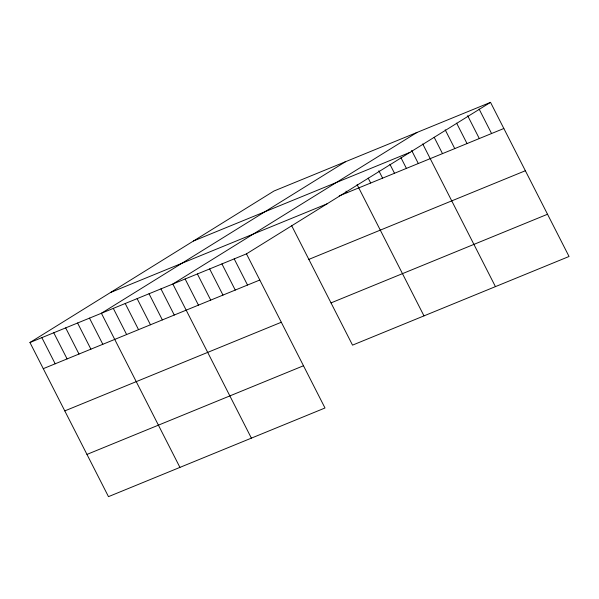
<?xml version="1.0" encoding="UTF-8"?>
<svg xmlns="http://www.w3.org/2000/svg" width="599" height="599" viewBox="0 0 599 599"><rect width="100%" height="100%" fill="white"/><g stroke="black" fill="none" stroke-linecap="round" stroke-linejoin="round"><path stroke-width="0.9" d="M490.521 102.354L246.466 253.864L325.002 407.994L108.479 496.646L29.95 342.516L273.998 191.006L490.521 102.354L569.05 256.484L352.534 345.136L291.541 225.434M345.451 161.752L101.403 313.262L179.932 467.392M416.904 132.491L172.849 284.008L251.385 438.139M193.462 241.008L409.978 152.356M339.206 195.91L503.841 128.5M110.486 292.522L327.002 203.87M29.95 342.516L246.466 253.864M308.844 259.389L525.36 170.737M43.27 368.67L259.794 280.018M64.789 410.899L281.313 322.247M331.015 302.899L547.531 214.247M86.96 454.416L303.483 365.764M479.08 109.011L491.569 133.525M467.647 115.667L479.305 138.549M456.625 123.147L467.033 143.573M445.184 129.803L454.761 148.597M434.17 137.276L442.496 153.621M422.729 143.932L495.433 286.622M411.655 150.446L418.319 163.52M400.993 157.769L406.407 168.394M389.919 164.283L394.501 173.268M378.845 170.79L382.589 178.15M368.183 178.12L370.684 183.024M357.109 184.627L423.98 315.875M346.035 191.141L346.866 192.773M234.202 258.888L247.522 285.042M221.929 263.912L235.25 290.058M209.657 268.936L222.985 295.082M197.393 273.96L210.713 300.106M185.121 278.984L198.449 305.131M160.944 288.883L174.264 315.029M149.039 293.757L162.359 319.911M137.126 298.639L150.454 324.785M125.221 303.513L138.541 329.66M113.308 308.388L126.636 334.534M89.491 318.136L102.818 344.29M77.585 323.018L90.906 349.165M65.673 327.893L79.001 354.039M53.768 332.767L67.088 358.913M41.855 337.641L55.183 363.788"/></g></svg>
